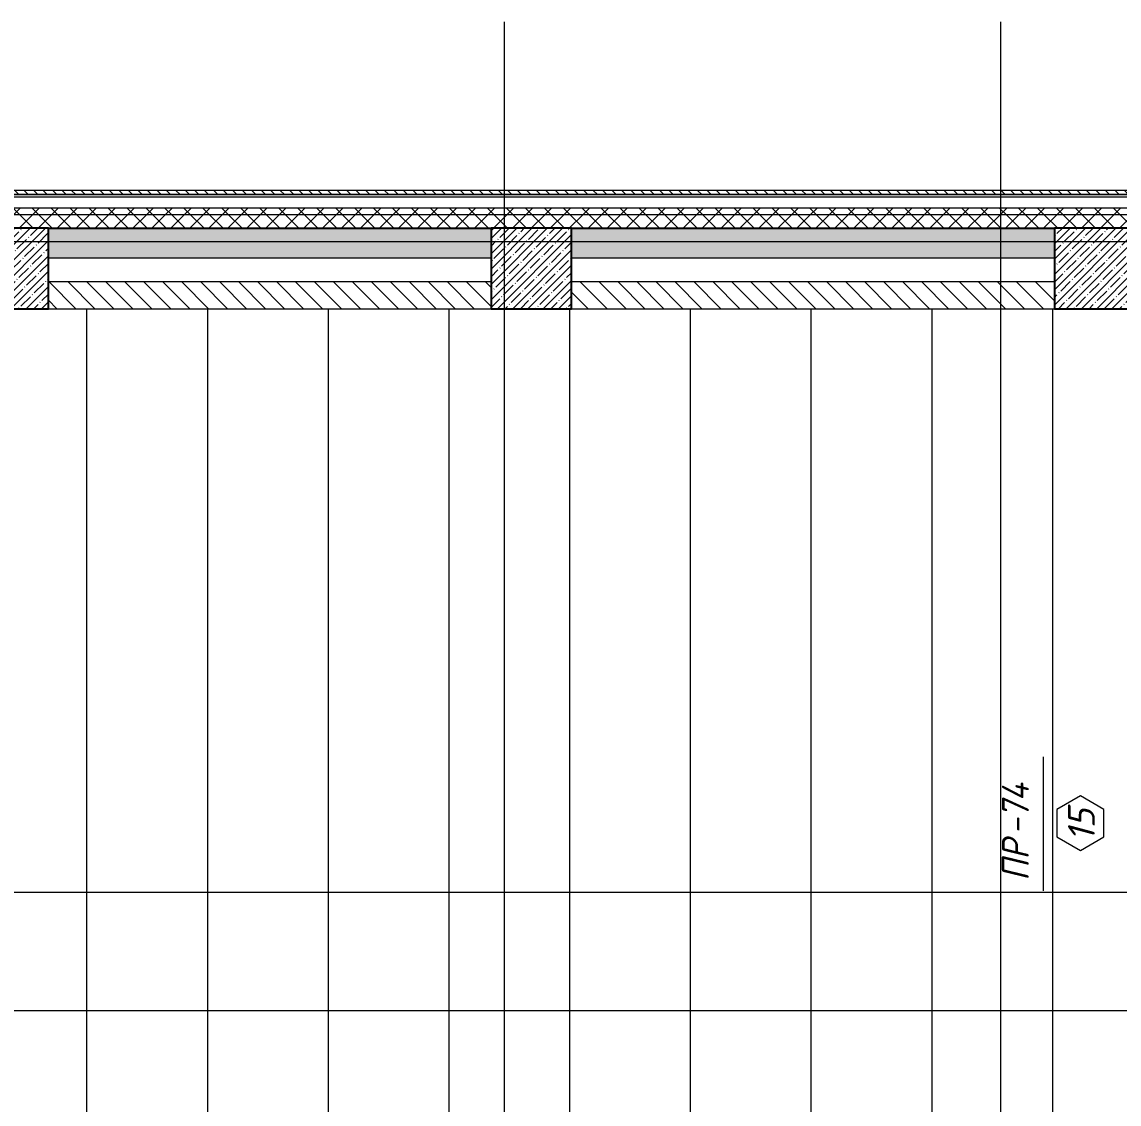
# Model space of a CAD drawing. Header units: millimetres. Extents: x 12986 to 523328, y -9759 to 30092.
# Drawn here: x 261410 to 269588, y 17806 to 25871 of the extents above; entities that cross this region are included whole.
import ezdxf

# ---------------------------------------------------------------- set-up
doc = ezdxf.new("R2010")
doc.units = ezdxf.units.MM
for name, color, linetype, lineweight in [('A-DETL', 7, 'Continuous', 9), ('A-FLOR', 7, 'Continuous', 9), ('A-GENM-IDEN', 7, 'Continuous', 9), ('A-GLAZ-IDEN', 7, 'Continuous', 9), ('A-WALL', 7, 'Continuous', 5), ('A-WALL-FNSH-1', 7, 'Continuous', 9), ('A-WALL-FNSH-2', 7, 'Continuous', 5), ('A-WALL-PATT-1', 7, 'Continuous', 5), ('S-COLS', 7, 'Continuous', 9), ('S-COLS-1', 7, 'Continuous', 5), ('S-COLS-2', 7, 'Continuous', 25), ('Оси-1', 7, 'Continuous', 20)]:
    doc.layers.add(name, color=color, linetype=linetype, lineweight=lineweight)
for name, color, linetype, lineweight, true_color in [('A-WALL-3', 7, 'Continuous', 5, 0x000000), ('A-WALL-4', 7, 'Continuous', 25, 0x000000), ('A-WALL-PATT-2', 7, 'Continuous', 5, 0xce0000)]:
    doc.layers.add(name, color=color, linetype=linetype, lineweight=lineweight, true_color=true_color)
doc.styles.add('ISOCPEUR_I_2', font='isocpeui.ttf', dxfattribs={"height": 300})
doc.styles.add('ISOCPEUR_I_4', font='isocpeui.ttf', dxfattribs={"width": 0.9, "height": 300})
pattern_1 = [(45, (239096.85, -2765.93), (-70.71068, 70.71068), []), (135, (239096.85, -2765.93), (-70.71068, -70.71068), [])]
pattern_2 = [(135, (239096.85, -2765.93), (-70.71068, -70.71068), [])]

# ---------------------------------------------------------------- blocks, each defined once
blk = doc.blocks.new('Колонна_Несущая_Прямоугольное сечение - 600х600-V11-АР1_1_Кладочный план 2 этажа')
at = {"layer": 'S-COLS-1'}
h = blk.add_hatch(dxfattribs=at)
h.set_pattern_fill('FP_16', color=256, style=0, pattern_type=2)
h.set_pattern_definition([(45, (-26110, -26800), (-57.02463, 57.02463), []), (45, (-26052.975, -26800), (-57.02463, 57.02463), [100.806, -20.161, 3.353, -16.808])])
h.paths.add_polyline_path([(-300, -300), (300, -300), (300, 300), (-300, 300)], flags=0)
at = {"layer": 'S-COLS-2'}
for p, q in [((300, 300), (-300, 300)), ((-300, 300), (-300, -300)), ((300, -300), (300, 300)), ((-300, -300), (300, -300))]:
    blk.add_line(p, q, dxfattribs=at)
blk = doc.blocks.new('Колонна_Несущая_Прямоугольное сечение - 600х600-V24-АР1_1_Кладочный план 2 этажа')
at = {"layer": 'S-COLS-1'}
h = blk.add_hatch(dxfattribs=at)
h.set_pattern_fill('FP_34', color=256, style=0, pattern_type=2)
h.set_pattern_definition([(45, (-30310, -26800), (-57.02463, 57.02463), []), (45, (-30252.975, -26800), (-57.02463, 57.02463), [100.806, -20.161, 3.353, -16.808])])
h.paths.add_polyline_path([(-300, -300), (300, -300), (300, 300), (-300, 300)], flags=0)
at = {"layer": 'S-COLS-2'}
for p, q in [((300, 300), (-300, 300)), ((-300, 300), (-300, -300)), ((300, -300), (300, 300)), ((-300, -300), (300, -300))]:
    blk.add_line(p, q, dxfattribs=at)
blk = doc.blocks.new('Колонна_Несущая_Прямоугольное сечение - 600х600-V28-АР1_1_Кладочный план 2 этажа')
at = {"layer": 'S-COLS-1'}
h = blk.add_hatch(dxfattribs=at)
h.set_pattern_fill('FP_40', color=256, style=0, pattern_type=2)
h.set_pattern_definition([(45, (-22210, -26800), (-57.02463, 57.02463), []), (45, (-22152.975, -26800), (-57.02463, 57.02463), [100.806, -20.161, 3.353, -16.808])])
h.paths.add_polyline_path([(-300, -300), (300, -300), (300, 300), (-300, 300)], flags=0)
at = {"layer": 'S-COLS-2'}
for p, q in [((300, 300), (-300, 300)), ((-300, 300), (-300, -300)), ((300, -300), (300, 300)), ((-300, -300), (300, -300))]:
    blk.add_line(p, q, dxfattribs=at)
blk = doc.blocks.new('Пол_ амфитетр - Пол_ амфитетр-23726988-АР1_1_Кладочный план 2 этажа')
at = {"layer": 'A-FLOR'}
for p, q in [((22795, 26500), (22795, 20500)), ((23695, 26500), (23695, 20500)), ((24595, 26500), (24595, 20500)), ((25495, 26500), (25495, 20500)), ((26395, 26500), (26395, 20500)), ((27295, 26500), (27295, 20500)), ((28195, 26500), (28195, 20500)), ((29095, 26500), (29095, 20500)), ((29995, 26500), (29995, 20500))]:
    blk.add_line(p, q, dxfattribs=at)
blk = doc.blocks.new('AAR_СКБ_Марка_Окна_Перемычка и проем - Марка перемычки и проема-25443834-АР1_1_Кладочный план 2 этажа')
at = {"layer": 'A-GLAZ-IDEN'}
for p, q in [((-5, 0), (5, 0)), ((-0.968, -0.984), (-1.986, -2.747)), ((1.067, -0.984), (-0.968, -0.984)), ((2.085, -2.747), (1.067, -0.984)), ((-1.986, -2.747), (-0.968, -4.509)), ((1.067, -4.509), (2.085, -2.747)), ((-0.968, -4.509), (1.067, -4.509))]:
    blk.add_line(p, q, dxfattribs=at)

msp = doc.modelspace()

# ---------------------------------------------------------------- hatches: boundary and pattern name
at = {"layer": 'A-WALL-PATT-1'}
h = msp.add_hatch(dxfattribs=at)
h.set_pattern_fill('FP_23', color=256, style=0, pattern_type=2)
h.set_pattern_definition([(135, (239096.85, -2765.933), (-35.35534, -35.35534), [])])
h.paths.add_polyline_path([(272986.85079, 24584.06718), (272986.85079, 24614.06718), (258707.1075, 24614.06718), (258707.1075, 24584.06718), (272956.85079, 24584.06718)], flags=0)
h.paths.add_polyline_path([(257807.1075, 24584.06718), (257807.1075, 24614.06718), (256907.10738, 24614.06718), (256907.10738, 24584.06718), (257384.42894, 24584.06718)], flags=0)
h.paths.add_polyline_path([(255107.10725, 24584.06718), (256007.10736, 24584.06718), (256007.10736, 24614.06718), (255107.10725, 24614.06718)], flags=0)
h.paths.add_polyline_path([(254207.10727, 24584.06718), (254207.10727, 24614.06718), (252557.1073, 24614.06718), (252557.1073, 24584.06718), (252787.63206, 24584.06718)], flags=0)
h = msp.add_hatch(dxfattribs=at)
h.set_pattern_fill('FP_11', color=256, style=0, pattern_type=2)
h.set_pattern_definition(pattern_1)
h.paths.add_polyline_path([(272806.85079, 24434.06731), (272806.85079, 24484.06731), (258707.1075, 24484.06731), (258707.1075, 24434.06731), (272707.08519, 24434.06731)], flags=0)
h.paths.add_polyline_path([(256007.10738, 24434.06731), (256007.10738, 24484.06731), (255107.10727, 24484.06731), (255107.10727, 24434.06731), (255852.16331, 24434.06731)], flags=0)
h.paths.add_polyline_path([(252577.1073, 24434.06731), (254207.10727, 24434.06731), (254207.10727, 24484.06731), (252577.1073, 24484.06731)], flags=0)
h.paths.add_polyline_path([(256907.10738, 24434.06731), (257807.1075, 24434.06731), (257807.1075, 24484.06731), (256907.10738, 24484.06731)], flags=0)
h = msp.add_hatch(dxfattribs=at)
h.set_pattern_fill('FP_11', color=256, style=0, pattern_type=2)
h.set_pattern_definition(pattern_1)
h.paths.add_polyline_path([(272706.85079, 24334.06731), (272706.85079, 24434.06731), (258707.1075, 24434.06731), (258707.1075, 24334.06731), (271174.81956, 24334.06731)], flags=0)
h.paths.add_polyline_path([(252787.63206, 24334.06731), (254207.10727, 24334.06731), (254207.10727, 24434.06731), (252577.1073, 24434.06731), (252577.1073, 24340.06731), (252626.1073, 24340.06731), (252626.1073, 24334.06731)], flags=0)
h.paths.add_polyline_path([(255852.16331, 24334.06731), (256007.10738, 24334.06731), (256007.10738, 24434.06731), (255107.10727, 24434.06731), (255107.10727, 24334.06731)], flags=0)
h.paths.add_polyline_path([(256907.10738, 24334.06731), (257807.1075, 24334.06731), (257807.1075, 24434.06731), (256907.10738, 24434.06731)], flags=0)
h = msp.add_hatch(dxfattribs=at)
h.set_pattern_fill('FP_7', color=256, style=0, pattern_type=2)
h.set_pattern_definition([(45, (239096.85, -2765.93), (-57.02463, 57.02463), []), (45, (239153.876, -2765.93), (-57.02463, 57.02463), [100.806, -20.161, 3.353, -16.808])])
h.paths.add_polyline_path([(272106.85079, 24114.06718), (272106.85079, 24334.06718), (269706.85078, 24334.06718), (269706.85078, 24114.06718), (271174.81956, 24114.06718)], flags=0)
h.paths.add_polyline_path([(269106.85078, 24114.06718), (269106.85078, 24334.06718), (265506.85081, 24334.06718), (265506.85081, 24114.06718), (268110.28831, 24114.06718)], flags=0)
h.paths.add_polyline_path([(264906.85081, 24114.06718), (264906.85081, 24334.06718), (261606.8508, 24334.06718), (261606.8508, 24114.06718), (261981.22581, 24114.06718)], flags=0)
at = {"layer": 'A-WALL-PATT-2'}
h = msp.add_hatch(dxfattribs=at)
h.set_pattern_fill('FP_22', color=256, style=0, pattern_type=2)
h.set_pattern_definition(pattern_2)
h.paths.add_polyline_path([(261606.8508, 23734.06718), (264906.85081, 23734.06718), (264906.85081, 23934.06718), (261606.8508, 23934.06718)], flags=0)
h = msp.add_hatch(dxfattribs=at)
h.set_pattern_fill('FP_22', color=256, style=0, pattern_type=2)
h.set_pattern_definition(pattern_2)
h.paths.add_polyline_path([(265506.85081, 23734.06718), (269106.85078, 23734.06718), (269106.85078, 23934.06718), (265506.85081, 23934.06718)], flags=0)

# ---------------------------------------------------------------- linework, layer by layer
at = {"layer": 'A-DETL'}
msp.add_line((272706.85079, 24484.06731), (258707.1075, 24484.06731), dxfattribs=at)
at = {"layer": 'A-WALL'}
for p, q in [((272936.85079, 24564.06731), (258707.1075, 24564.06731)), ((272806.85079, 24434.06731), (258707.1075, 24434.06731))]:
    msp.add_line(p, q, dxfattribs=at)
at = {"layer": 'A-WALL-3'}
for p, q in [((264906.85081, 24334.06718), (261606.8508, 24334.06718)), ((269106.85078, 24334.06718), (265506.85081, 24334.06718)), ((261606.8508, 24114.06718), (264906.85081, 24114.06718)), ((265506.85081, 24114.06718), (269106.85078, 24114.06718))]:
    msp.add_line(p, q, dxfattribs=at)
at = {"layer": 'A-WALL-4'}
for p, q in [((261606.8508, 24334.06731), (264906.85081, 24334.06731)), ((265506.85081, 24334.06731), (269106.85078, 24334.06731))]:
    msp.add_line(p, q, dxfattribs=at)
at = {"layer": 'A-WALL-FNSH-1'}
for p, q in [((272986.85079, 24614.06718), (258707.1075, 24614.06718)), ((272956.85079, 24584.06731), (258707.1075, 24584.06731)), ((258707.1075, 24584.06718), (272956.85079, 24584.06718))]:
    msp.add_line(p, q, dxfattribs=at)
at = {"layer": 'A-WALL-FNSH-2'}
for p, q in [((264906.85081, 23934.06718), (261606.8508, 23934.06718)), ((269106.85078, 23934.06718), (265506.85081, 23934.06718)), ((261606.8508, 23734.06718), (264906.85081, 23734.06718)), ((265506.85081, 23734.06718), (269106.85078, 23734.06718))]:
    msp.add_line(p, q, dxfattribs=at)
at = {"layer": 'Оси-1'}
for p, q in [((265006.85078, -6915.9327), (265006.85078, 25871.01046)), ((268706.85078, -6915.9327), (268706.85078, 25871.01046)), ((234936.85079, 24234.06713), (365048.47884, 24234.06713)), ((234936.85079, 19384.06737), (365048.47884, 19384.06737)), ((234936.85079, 18504.0673), (365048.47884, 18504.0673))]:
    msp.add_line(p, q, dxfattribs=at)

# ---------------------------------------------------------------- block references
at = {"layer": 'A-FLOR'}
msp.add_blockref('Пол_ амфитетр - Пол_ амфитетр-23726988-АР1_1_Кладочный план 2 этажа', (239096.85081, -2765.9327), dxfattribs=at)
at = {"layer": 'A-GLAZ-IDEN', "xscale": 99.99999999999993, "yscale": 99.99999999999993, "zscale": 99.99999999999993, "rotation": 90.00000000000001}
msp.add_blockref('AAR_СКБ_Марка_Окна_Перемычка и проем - Марка перемычки и проема-25443834-АР1_1_Кладочный план 2 этажа', (269025.16904, 19895.10963), dxfattribs=at)
at = {"layer": 'S-COLS'}
for name, p in [('Колонна_Несущая_Прямоугольное сечение - 600х600-V28-АР1_1_Кладочный план 2 этажа', (261306.8508, 24034.06718)), ('Колонна_Несущая_Прямоугольное сечение - 600х600-V11-АР1_1_Кладочный план 2 этажа', (265206.85081, 24034.06718)), ('Колонна_Несущая_Прямоугольное сечение - 600х600-V24-АР1_1_Кладочный план 2 этажа', (269406.85078, 24034.06718))]:
    msp.add_blockref(name, p, dxfattribs=at)

# ---------------------------------------------------------------- texts
at = {"layer": 'A-GENM-IDEN', "char_height": 200, "attachment_point": 1, "rotation": 90, "style": 'ISOCPEUR_I_4'}
for s, insert, width in [('-74', (268715.88018, 19813.28303), 561.18125), ('ПР', (268715.88018, 19469.3247), 416.8775)]:
    msp.add_mtext(s, dxfattribs=dict(at, insert=insert, width=width))
at = {"layer": 'A-GLAZ-IDEN', "insert": (269207.81041, 19761.2111), "char_height": 200, "width": 274.177125, "attachment_point": 1, "rotation": 90, "style": 'ISOCPEUR_I_2'}
msp.add_mtext('15', dxfattribs=at)

doc.saveas('drawing.dxf')
